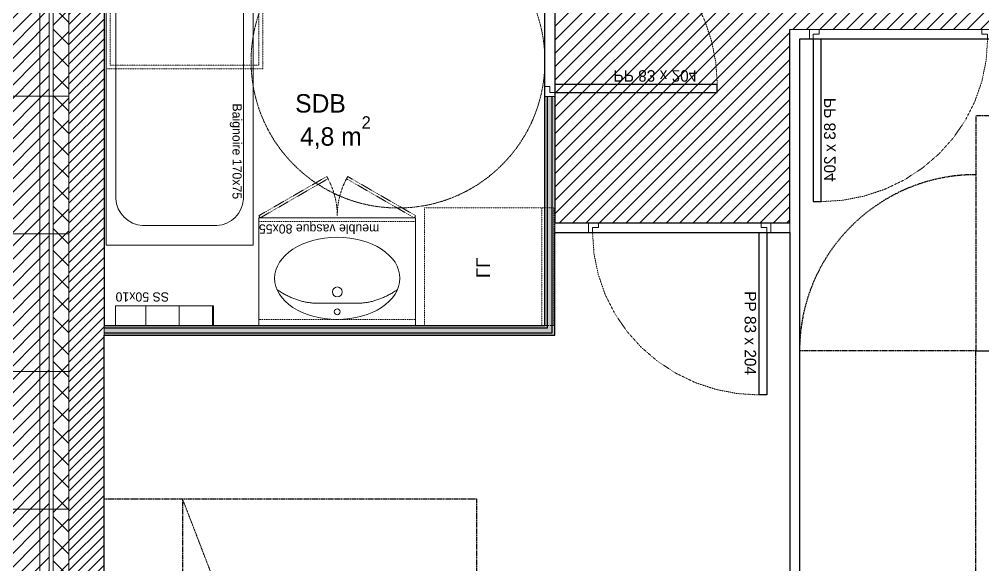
# Model space of a CAD drawing. Header units: centimetres. Extents: x 1724 to 19617, y -6503 to 8072.
# Drawn here: x 4355.4 to 4847.2, y -4244.5 to -3965.8 of the extents above; entities that cross this region are included whole.
import ezdxf

# ---------------------------------------------------------------- set-up
doc = ezdxf.new("R2010")
doc.units = ezdxf.units.CM
for name, pattern in [('Style de ligne -11', [0.347222, 0.20828, -0.138942]), ('Style de ligne -13', [0.147638, 0.098425, -0.049213]), ('Style de ligne -18', [0.164042, 0.054681, -0.109361]), ('Style de ligne -19', [0.166667, 0.055556, -0.111111]), ('Style de ligne -5', [0.20828, 0.069425, -0.138855]), ('VW-01', [0.41656, 0.20828, -0.20828])]:
    doc.linetypes.add(name, pattern=pattern)
for name, color, linetype in [('B aménagement intérieur', 252, 'Continuous'), ('B BATI-équipement-sanitaires', 252, 'Continuous'), ('B faience', 252, 'Style de ligne -11'), ('B Faux plafonds', 252, 'Continuous'), ('B Général', 252, 'Continuous'), ('C ANNOTATIONS-PMR', 252, 'Style de ligne -5'), ('C ANNOTATIONS-prestations', 252, 'Continuous'), ('C ANNOTATIONS-texte', 252, 'Continuous'), ('C ANNOTATIONS-texte surfaces', 252, 'Continuous'), ('D SURFACES-shab', 252, 'Continuous'), ('F REMPLISSAGE-vert clair', 252, 'Continuous'), ('F REMPLISSAGE-vert foncé', 252, 'Continuous')]:
    doc.layers.add(name, color=color, linetype=linetype)
for name, color, linetype, lineweight in [('B Faux plafonds-1', 7, 'Continuous', 5), ('B GÈnÈral', 7, 'Continuous', 5), ('C ANNOTATIONS-prestations-1', 7, 'Continuous', 5), ('F REMPLISSAGE-vert clair-1', 7, 'Continuous', 5), ('F REMPLISSAGE-vert foncÈ', 7, 'Continuous', 5)]:
    doc.layers.add(name, color=color, linetype=linetype, lineweight=lineweight)
doc.styles.add('Eurostile', font='Eurosti.TTF')
doc.styles.add('Eurostile (italic)', font='Eurostib.TTF')

# ---------------------------------------------------------------- blocks, each defined once
blk = doc.blocks.new('Lave Linge')
at = {"layer": 'B Général', "color": 7, "linetype": 'Style de ligne -13', "lineweight": 5, "flags": 128}
blk.add_lwpolyline([(-29.47, 30), (-29.47, 36), (30.53, 36), (30.53, 30)], dxfattribs=at)
blk.add_lwpolyline([(-29.47, 30), (30.53, 30), (30.53, -30), (-29.47, -30)], close=True, dxfattribs=at)
at = {"layer": 'B Général', "color": 7, "insert": (0, 0), "char_height": 7.049, "attachment_point": 5, "line_spacing_factor": 0.895453, "style": 'Eurostile'}
blk.add_mtext('LL', dxfattribs=at)
blk = doc.blocks.new('Rond 150_PMR')
at = {"layer": 'B Général', "color": 154, "linetype": 'VW-01', "lineweight": 5, "true_color": 0x0053a6}
blk.add_circle((0, 0), 75, dxfattribs=at)
at = {"layer": 'B Général', "color": 154, "true_color": 0x0053a6, "insert": (-61.5, 0), "char_height": 7.049, "attachment_point": 5, "rotation": 90, "line_spacing_factor": 0.895453, "style": 'Eurostile (italic)'}
blk.add_mtext('Ø 150 PMR', dxfattribs=at)
blk = doc.blocks.new('PP 80')
at = {"layer": 'B Général', "flags": 128}
blk.add_lwpolyline([(-43, 2.5), (-43, 85.5), (-39, 85.5), (-39, 2.5)], close=True, dxfattribs=at)
at = {"layer": 'B Général', "linetype": 'Style de ligne -18', "lineweight": 5, "flags": 128}
blk.add_lwpolyline([(46, 2.5), (45.27, 13.33), (43.1, 23.98), (39.53, 34.26), (34.61, 44), (28.44, 53.03), (21.1, 61.19), (12.74, 68.35), (3.5, 74.38), (-6.47, 79.18), (-17, 82.67), (-27.91, 84.79), (-39, 85.5)], dxfattribs=at)
at = {"layer": 'B Général', "color": 7, "linetype": 'Continuous', "lineweight": 5, "flags": 128}
for points in [[(-45, 2.5), (-43, 2.5), (-43, 0), (-40, 0), (-40, -2.5), (-45, -2.5)], [(48, 2.5), (46, 2.5), (46, 0), (43, 0), (43, -2.5), (48, -2.5), (48, -2.5), (48, -2.5), (48, 1.79), (48, 1.79)]]:
    blk.add_lwpolyline(points, close=True, dxfattribs=at)
at = {"layer": 'C ANNOTATIONS-prestations', "insert": (-37.49, 32.5), "char_height": 5.8739, "attachment_point": 1, "rotation": 90, "line_spacing_factor": 0.895453, "style": 'Eurostile'}
blk.add_mtext('PP 83 x 204', dxfattribs=at)
blk = doc.blocks.new('Groupe-41-1')
at = {"layer": 'B Général', "color": 7, "linetype": 'Continuous', "lineweight": 5}
for centre, major_axis, ratio in [((0, -24.07), (32, 0), 0.65625), ((0, -6.97), (1.5, 0), 1), ((0, -17.15), (2.5, 0), 1)]:
    blk.add_ellipse(centre, major_axis=major_axis, ratio=ratio, dxfattribs=at)
for points in [[(-30.82, -18.37), (-20.7, -11.37), (-9.74, -11.32), (-4.71, -11.3), (0, -11.3)], [(30.82, -18.37), (20.7, -11.37), (9.74, -11.32), (4.71, -11.3), (0, -11.3)]]:
    blk.add_open_spline(points, degree=2, knots=[0, 0, 0, 1, 1, 2, 2, 2], dxfattribs=at)
blk.add_open_spline([(-30.45, -17.59), (-30.5, -17.61), (-30.55, -17.64)], degree=2, dxfattribs=at)
blk = doc.blocks.new('meuble vasque 80x60')
at = {"layer": 'B BATI-équipement-sanitaires', "color": 7, "linetype": 'Style de ligne -13', "lineweight": 5, "flags": 128}
for points in [[(-40, -3.07), (40, -3.07), (40, -53.07), (-40, -53.07)], [(-40, -56.07), (-5.36, -76.07), (-4.71, -74.94), (-39.35, -54.94)], [(40, -56.07), (5.36, -76.07), (4.71, -74.94), (39.35, -54.94)]]:
    blk.add_lwpolyline(points, close=True, dxfattribs=at)
at = {"layer": 'B BATI-équipement-sanitaires', "color": 7, "linetype": 'Style de ligne -13', "lineweight": 5}
for centre, start, end in [((-40, -56.07), 330, 0), ((40, -56.07), 180, 210)]:
    blk.add_arc(centre, 40, start, end, dxfattribs=at)
at = {"layer": 'B Général', "lineweight": 5, "flags": 128}
blk.add_lwpolyline([(-40, 0), (40, 0), (40, -55), (-40, -55)], close=True, dxfattribs=at)
at = {"layer": 'B Général', "color": 7}
blk.add_blockref('Groupe-41-1', (0, 0), dxfattribs=at)
at = {"layer": 'C ANNOTATIONS-prestations', "insert": (40, -53.07), "char_height": 4.6991, "width": 80, "attachment_point": 9, "line_spacing_factor": 0.895453, "style": 'Eurostile'}
blk.add_mtext('meuble vasque 80x55', dxfattribs=at)
blk = doc.blocks.new('Groupe-42-1')
at = {"layer": 'B Général', "color": 252, "linetype": 'Style de ligne -19', "lineweight": 5, "true_color": 0x989898}
for p, q in [((-29.11, -35.61), (-29.11, -22.61)), ((-22.61, -29.11), (-35.61, -29.11))]:
    blk.add_line(p, q, dxfattribs=at)
at = {"layer": 'B Général', "color": 252, "linetype": 'Style de ligne -19', "lineweight": 5, "true_color": 0x989898, "flags": 128}
for points in [[(-40, -40), (-40, 40), (40, 40), (40, -40)], [(-38, -38), (-38, 38), (38, 38), (38, -38)]]:
    blk.add_lwpolyline(points, close=True, dxfattribs=at)
at = {"layer": 'B Général', "color": 252, "linetype": 'Style de ligne -19', "lineweight": 5, "true_color": 0x989898}
for radius in [4, 3]:
    blk.add_circle((-29.11, -29.11), radius, dxfattribs=at)
blk = doc.blocks.new('Douche pointillée')
at = {"layer": 'B Général', "color": 252, "true_color": 0x989898}
blk.add_blockref('Groupe-42-1', (0, 0), dxfattribs=at)
blk = doc.blocks.new('Baignoire 75_170')
at = {"layer": 'B faience', "lineweight": 18, "flags": 128}
blk.add_lwpolyline([(-85, 38.5), (-85, -37.5), (86, -37.5)], dxfattribs=at)
at = {"layer": 'B Général', "color": 7, "linetype": 'Continuous', "lineweight": 5, "flags": 128}
blk.add_lwpolyline([(-84, -36.5), (-84, 38.5), (86, 38.5), (86, -36.5)], close=True, dxfattribs=at)
blk.add_lwpolyline([(-74, -17.85), (-74, 19.85, -0.379059), (-60.25, 33.6), (62.5, 33.6, -0.377778), (76, 20.1), (76, -17.85, -0.374545), (62.25, -31.6), (-60.5, -31.6, -0.392593), (-74, -18.1)], format="xyb", close=True, dxfattribs=at)
at = {"layer": 'B Général', "color": 7, "linetype": 'Continuous', "lineweight": 5}
blk.add_circle((-61.7, 1), 2.5, dxfattribs=at)
at = {"layer": 'B Général', "color": 8, "true_color": 0x767676}
blk.add_blockref('Douche pointillée', (-44, 3.5), dxfattribs=at)
at = {"layer": 'C ANNOTATIONS-prestations', "insert": (62.5, 26.61), "char_height": 4.6991, "width": 80, "attachment_point": 9, "line_spacing_factor": 0.895453, "style": 'Eurostile'}
blk.add_mtext('Baignoire 170x75', dxfattribs=at)
blk = doc.blocks.new('Groupe-43-1')
at = {"layer": 'B Général', "color": 7, "linetype": 'VW-01', "lineweight": 5}
blk.add_line((70, -99.99), (-70, -65.35), dxfattribs=at)
at = {"layer": 'B Général', "linetype": 'VW-01', "flags": 128}
for points in [[(-70, 50), (70, 50), (70, -140), (-70, -140)], [(-70, -99.99), (70, -99.99), (70, -140), (-70, -140)]]:
    blk.add_lwpolyline(points, close=True, dxfattribs=at)
blk = doc.blocks.new('Lit 140.190_PMR 1')
at = {"layer": 'B Général', "color": 154, "linetype": 'VW-01', "true_color": 0x0053a6, "flags": 128}
for points in [[(-70, 50), (70, 50), (70, 140), (-70, 140)], [(-70, -140), (-70, 50), (-190, 50), (-190, -140)], [(190, -140), (190, 50), (70, 50), (70, -140)]]:
    blk.add_lwpolyline(points, close=True, dxfattribs=at)
at = {"layer": 'B Général', "color": 154, "linetype": 'VW-01', "true_color": 0x0053a6}
for centre, start, end in [((-70, 50), 90, 180), ((70, 50), 0, 90)]:
    blk.add_arc(centre, 90, start, end, dxfattribs=at)
at = {"layer": 'B Général'}
blk.add_blockref('Groupe-43-1', (0, 0), dxfattribs=at)
blk = doc.blocks.new('Lit 90.190')
at = {"layer": 'B Général', "color": 7, "linetype": 'VW-01', "lineweight": 5}
blk.add_line((45, 54.99), (-45, 20.35), dxfattribs=at)
at = {"layer": 'B Général', "linetype": 'VW-01', "flags": 128}
for points in [[(-45, 95), (45, 95), (45, -95), (-45, -95)], [(-45, 95), (45, 95), (45, 54.99), (-45, 54.99)]]:
    blk.add_lwpolyline(points, close=True, dxfattribs=at)
blk = doc.blocks.new('Sèche-serviette')
at = {"layer": 'B GÈnÈral', "linetype": 'Continuous', "lineweight": 5, "true_color": 0x444444}
h = blk.add_hatch(dxfattribs=at)
h.set_pattern_fill('H_BARDAGE V 150', color=250, style=0, pattern_type=2)
h.set_pattern_definition([(90, (0, 3.493), (17, 0), [])])
h.paths.add_polyline_path([(-25, 8.4925), (25, 8.4925), (25, -1.5075), (-25, -1.5075)])
at = {"layer": 'B Général', "color": 7, "linetype": 'Continuous', "lineweight": 5, "flags": 128}
blk.add_lwpolyline([(-25, 8.4925), (25, 8.4925), (25, -1.5075), (-25, -1.5075)], close=True, dxfattribs=at)
at = {"layer": 'C ANNOTATIONS-prestations', "insert": (25, -8.4925), "char_height": 4.69911, "width": 50, "attachment_point": 9, "line_spacing_factor": 0.895453, "style": 'Eurostile'}
blk.add_mtext('SS 50x10', dxfattribs=at)
blk = doc.blocks.new('Groupe-45-1')
at = {"layer": 'B Faux plafonds-1', "linetype": 'Continuous', "lineweight": 5, "true_color": 0xaaaaaa}
h = blk.add_hatch(dxfattribs=at)
h.set_pattern_fill('F_P__SOFFITE', color=253, style=0, pattern_type=2)
h.set_pattern_definition([(45, (0, 0.2205), (-3.5277778, 3.3072917), [])])
h.paths.add_polyline_path([(5673.09, 4069.4), (5708.09, 4069.4), (5708.09, 4134.39), (5843.06, 4134.39), (5843.06, 4069.3), (5843.04, 4069.3), (5843.04, 3975.6), (5553.04, 3975.63), (5553.04, 3876.88), (5433.04, 3876.88), (5433.04, 4134.39), (5673.09, 4134.37)])
at = {"layer": 'B Faux plafonds', "color": 7, "linetype": 'Style de ligne -13', "lineweight": 5, "flags": 128}
blk.add_lwpolyline([(5673.09, 4069.4), (5708.09, 4069.4), (5708.09, 4134.39), (5843.06, 4134.39), (5843.06, 4069.3), (5843.04, 4069.3), (5843.04, 3975.6), (5553.04, 3975.63), (5553.04, 3876.88), (5433.04, 3876.88), (5433.04, 4134.39), (5673.09, 4134.37)], close=True, dxfattribs=at)
at = {"layer": 'B GÈnÈral', "color": 9, "linetype": 'Continuous', "true_color": 0xc0dcc0}
for points in [[(5433.04, 3819.39), (5428.04, 3824.39), (5433.04, 3941.39), (5428.04, 3941.39)], [(5203.04, 3819.39), (5203.04, 3824.39), (5433.04, 3819.39), (5428.04, 3824.39)]]:
    blk.add_solid(points, dxfattribs=at)
at = {"layer": 'B Général', "color": 7, "linetype": 'Continuous', "lineweight": 13}
for p, q in [((5553.04, 3975.63), (5553.04, 3551.39)), ((5553.04, 3975.63), (5563.04, 3975.63)), ((5558.04, 3970.63), (5558.04, 3551.39)), ((5558.04, 3970.63), (5563.04, 3970.63)), ((5433.04, 3876.88), (5450.37, 3876.88)), ((5543.37, 3876.88), (5553.04, 3876.88)), ((5433.04, 3871.88), (5450.37, 3871.88)), ((5543.37, 3871.88), (5553.04, 3871.88))]:
    blk.add_line(p, q, dxfattribs=at)
at = {"layer": 'B Général', "color": 7, "linetype": 'Continuous', "lineweight": 5}
for p, q in [((5553.04, 3975.63), (5553.04, 3876.88)), ((5553.04, 3975.63), (5563.04, 3975.63)), ((5563.04, 3970.63), (5563.04, 3975.63)), ((5558.04, 3970.63), (5558.04, 3551.39)), ((5558.04, 3970.63), (5563.04, 3970.63)), ((5433.04, 3876.88), (5450.37, 3876.88)), ((5450.37, 3871.88), (5450.37, 3876.88)), ((5543.37, 3876.88), (5553.04, 3876.88)), ((5543.37, 3871.88), (5543.37, 3876.88)), ((5433.04, 3871.88), (5450.37, 3871.88)), ((5543.37, 3871.88), (5553.04, 3871.88)), ((5553.04, 3871.88), (5553.04, 3551.39))]:
    blk.add_line(p, q, dxfattribs=at)
at = {"layer": 'B Général', "color": 98, "linetype": 'Continuous', "lineweight": 13, "true_color": 0x004400}
for p, q in [((5433.04, 3941.39), (5428.04, 3941.39)), ((5428.04, 3824.39), (5428.04, 3941.39)), ((5433.04, 3876.88), (5433.04, 3941.39)), ((5433.04, 3819.39), (5433.04, 3871.88)), ((5203.04, 3824.39), (5428.04, 3824.39)), ((5203.04, 3819.39), (5433.04, 3819.39))]:
    blk.add_line(p, q, dxfattribs=at)
at = {"layer": 'D SURFACES-shab', "flags": 128}
for points in [[(5838.04, 3975.65), (5838.04, 4134.41), (5708.04, 4134.41), (5708.04, 4069.44), (5672.82, 4069.44), (5672.82, 4134.41), (5433.04, 4134.39), (5433.04, 3876.88), (5553.04, 3876.88), (5553.04, 3975.63)], [(5428.05, 3824.39), (5428.05, 4036.39), (5203.05, 4036.39), (5203.04, 3824.39)], [(5558.04, 3970.63), (5558.04, 3551.39), (5838.06, 3551.4), (5838.06, 3970.64)], [(5553.04, 3551.39), (5203.04, 3551.39), (5203.04, 3819.39), (5433.04, 3819.39), (5433.04, 3871.88), (5553.04, 3871.88)]]:
    blk.add_lwpolyline(points, close=True, dxfattribs=at)
at = {"layer": 'F REMPLISSAGE-vert clair'}
for p, q in [((5429.34, 3823.09), (5429.34, 3941.39)), ((5431.74, 3820.69), (5431.74, 3941.39)), ((5203.04, 3823.09), (5429.34, 3823.09)), ((5203.04, 3820.69), (5431.74, 3820.69))]:
    blk.add_line(p, q, dxfattribs=at)
at = {"layer": 'F REMPLISSAGE-vert clair-1', "color": 9, "linetype": 'Continuous', "true_color": 0xc0dcc0}
for points in [[(5429.34, 3823.09), (5431.74, 3820.69), (5429.34, 3941.39), (5431.74, 3941.39)], [(5203.04, 3823.09), (5203.04, 3820.69), (5429.34, 3823.09), (5431.74, 3820.69)]]:
    blk.add_solid(points, dxfattribs=at)
at = {"layer": 'F REMPLISSAGE-vert foncÈ', "color": 54, "linetype": 'Continuous', "true_color": 0x99aa00}
for points in [[(5428.04, 3824.39), (5429.34, 3823.09), (5428.04, 3941.39), (5429.34, 3941.39)], [(5431.74, 3820.69), (5433.04, 3819.39), (5431.74, 3941.39), (5433.04, 3941.39)], [(5203.04, 3824.39), (5203.04, 3823.09), (5428.04, 3824.39), (5429.34, 3823.09)], [(5203.04, 3820.69), (5203.04, 3819.39), (5431.74, 3820.69), (5433.04, 3819.39)]]:
    blk.add_solid(points, dxfattribs=at)
at = {"layer": 'F REMPLISSAGE-vert foncé', "color": 98, "linetype": 'Continuous', "lineweight": 13, "true_color": 0x004400}
for p, q in [((5428.04, 3824.39), (5428.04, 3941.39)), ((5433.04, 3819.39), (5433.04, 3941.39)), ((5203.04, 3824.39), (5428.04, 3824.39)), ((5203.04, 3819.39), (5433.04, 3819.39))]:
    blk.add_line(p, q, dxfattribs=at)
at = {"layer": 'F REMPLISSAGE-vert foncé'}
for p, q in [((5429.34, 3823.09), (5429.34, 3941.39)), ((5431.74, 3820.69), (5431.74, 3941.39)), ((5203.04, 3823.09), (5429.34, 3823.09)), ((5203.04, 3820.69), (5431.74, 3820.69))]:
    blk.add_line(p, q, dxfattribs=at)
at = {"layer": 'B aménagement intérieur', "color": 7, "xscale": -1}
for p, rotation in [((5430.54, 3986.39), 270), ((5608.04, 3973.13), 180)]:
    blk.add_blockref('PP 80', p, dxfattribs=dict(at, rotation=rotation))
at = {"layer": 'B Général', "color": 7}
for name, p, rotation in [('Baignoire 75_170', (5240.54, 3951.39), 270), ('Lit 140.190_PMR 1', (5698.04, 3741.4), 90), ('meuble vasque 80x60', (5322.04, 3824.39), 180), ('PP 80', (5498.37, 3874.38), 180), ('Sèche-serviette', (5233.88, 3832.88), 180), ('Lit 90.190', (5298.04, 3690.76), 90)]:
    blk.add_blockref(name, p, dxfattribs=dict(at, rotation=rotation))
at = {"layer": 'B Général', "color": 7, "xscale": -1, "rotation": 270}
blk.add_blockref('Lave Linge', (5396.54, 3853.86), dxfattribs=at)
at = {"layer": 'C ANNOTATIONS-PMR', "color": 7, "rotation": 270}
blk.add_blockref('Rond 150_PMR', (5353.04, 3959.39), dxfattribs=at)
at = {"layer": 'C ANNOTATIONS-texte', "insert": (5313.49, 3933), "char_height": 9.398, "attachment_point": 8, "line_spacing_factor": 0.895453, "style": 'Eurostile'}
blk.add_mtext('SDB', dxfattribs=at)
at = {"layer": 'C ANNOTATIONS-texte surfaces', "insert": (5321.12, 3931.25), "char_height": 9.3982, "attachment_point": 2, "line_spacing_factor": 0.895453, "style": 'Eurostile'}
blk.add_mtext('4,8 m{\\H0.6667x;\\S2^ ;}', dxfattribs=at)

msp = doc.modelspace()

# ---------------------------------------------------------------- hatches: boundary and pattern name
at = {"layer": 'B Faux plafonds-1', "linetype": 'Continuous', "lineweight": 5, "true_color": 0xaaaaaa}
h = msp.add_hatch(dxfattribs=at)
h.set_pattern_fill('F_P__SOFFITE', color=253, style=0, pattern_type=2)
h.set_pattern_definition([(45, (-394.2114, -4740.37), (-3.527778, 3.3072917), [])])
h.paths.add_polyline_path([(3872.608, -5335.227), (3872.608, -5298.454), (3938.608, -5298.454), (3938.608, -5335.227), (4373.685, -5335.227), (4373.685, -4629.241), (4370.685, -4629.241), (4370.685, -3794.241), (4345.685, -3794.241), (4345.685, -3278.241), (4309.748, -3278.241), (4309.67, -5253.455), (3258.166, -5253.455), (3258.166, -5335.227)])
at = {"layer": 'B GÈnÈral', "linetype": 'Continuous', "lineweight": 5, "true_color": 0x808080}
h = msp.add_hatch(dxfattribs=at)
h.set_pattern_fill('02_ISOLANT', color=8, style=0, pattern_type=2)
h.set_pattern_definition([(45, (-804.3564, -7946.63), (-5.656854, 5.656854), []), (135, (-804.3564, -7946.63), (5.656854, 5.656854), [])])
h.paths.add_polyline_path([(4372.685, -3794.241), (4372.685, -4395.241), (4380.685, -4395.241), (4380.685, -3794.241)])
at = {"layer": 'B GÈnÈral', "linetype": 'Continuous', "lineweight": 5}
h = msp.add_hatch(dxfattribs=at)
h.set_pattern_fill('50_BETON', style=0, pattern_type=2)
h.set_pattern_definition([(45, (-804.3564, -7946.63), (2.4253472, -2.6458333), [])])
h.paths.add_polyline_path([(4398.685, -4412.241), (4398.685, -3812.241), (4380.685, -3794.241), (4380.685, -4412.241)])
at = {"layer": 'C ANNOTATIONS-prestations-1', "linetype": 'Continuous', "lineweight": 9, "true_color": 0x989898}
h = msp.add_hatch(dxfattribs=at)
h.set_pattern_fill('DALETTES TERRASSE 50X50', color=252, scale=1.406016, style=0, pattern_type=2)
h.set_pattern_definition([(0, (3873.644, -3794.24), (4e-15, -70.3008), []), (270, (3873.644, -3794.24), (70.3008, 0), [])])
h.paths.add_polyline_path([(4370.662, -5334.341), (4370.674, -4429.241), (4380.696, -4429.241), (4380.685, -3794.241), (6808.128, -3794.241), (6808.128, -3664.241), (4345.685, -3664.241), (4345.685, -3258.741), (4215.608, -3258.652), (4215.608, -3616.241), (4030.608, -3616.241), (4030.608, -3728.742), (4071.482, -3786.765), (4107.284, -3846.631), (4138.015, -3908.34), (4163.675, -3971.891), (4184.264, -4037.284), (4199.783, -4104.52), (4210.23, -4173.598), (4215.606, -4244.518), (4215.606, -4518.291), (4181.754, -4608.814), (4140.144, -4703.241), (3538.717, -4703.241), (3538.717, -4751.147), (3468.086, -4751.147), (3468.086, -4703.241), (3026.594, -4703.241), (3026.593, -5336.113), (3872.608, -5334.997), (3872.608, -5283.227), (3938.608, -5283.227), (3938.608, -5334.91)])

# ---------------------------------------------------------------- linework, layer by layer
at = {"layer": 'B Faux plafonds', "color": 7, "linetype": 'VW-01', "lineweight": 5, "flags": 128}
msp.add_lwpolyline([(3872.608, -5335.227), (3872.608, -5298.454), (3938.608, -5298.454), (3938.608, -5335.227), (4373.685, -5335.227), (4373.685, -4629.241), (4370.685, -4629.241), (4370.685, -3794.241), (4345.685, -3794.241), (4345.685, -3278.241), (4309.748, -3278.241), (4309.67, -5253.455), (3258.166, -5253.455), (3258.166, -5335.227)], close=True, dxfattribs=at)
at = {"layer": 'B Général', "color": 7, "linetype": 'Continuous', "lineweight": 5}
for p, q in [((4370.685, -4395.241), (4370.685, -3794.241)), ((4372.685, -4395.241), (4372.685, -3794.241)), ((4380.685, -3794.241), (4380.685, -4412.241)), ((4380.685, -4395.241), (4380.685, -3794.241)), ((4398.685, -3812.241), (4398.685, -4412.241))]:
    msp.add_line(p, q, dxfattribs=at)
at = {"layer": 'B Général', "color": 7, "linetype": 'Continuous', "lineweight": 13}
for p, q in [((4370.685, -4395.241), (4370.685, -3794.241)), ((4380.685, -4395.241), (4380.685, -3794.241))]:
    msp.add_line(p, q, dxfattribs=at)
at = {"layer": 'B Général', "color": 7, "linetype": 'Continuous', "lineweight": 18}
for p, q in [((4380.685, -3794.241), (4380.685, -4412.241)), ((4398.685, -3812.241), (4398.685, -4412.241))]:
    msp.add_line(p, q, dxfattribs=at)

# ---------------------------------------------------------------- block references
at = {"layer": 'B aménagement intérieur', "color": 7}
msp.add_blockref('Groupe-45-1', (-804.356, -7946.63), dxfattribs=at)

doc.saveas('drawing.dxf')
